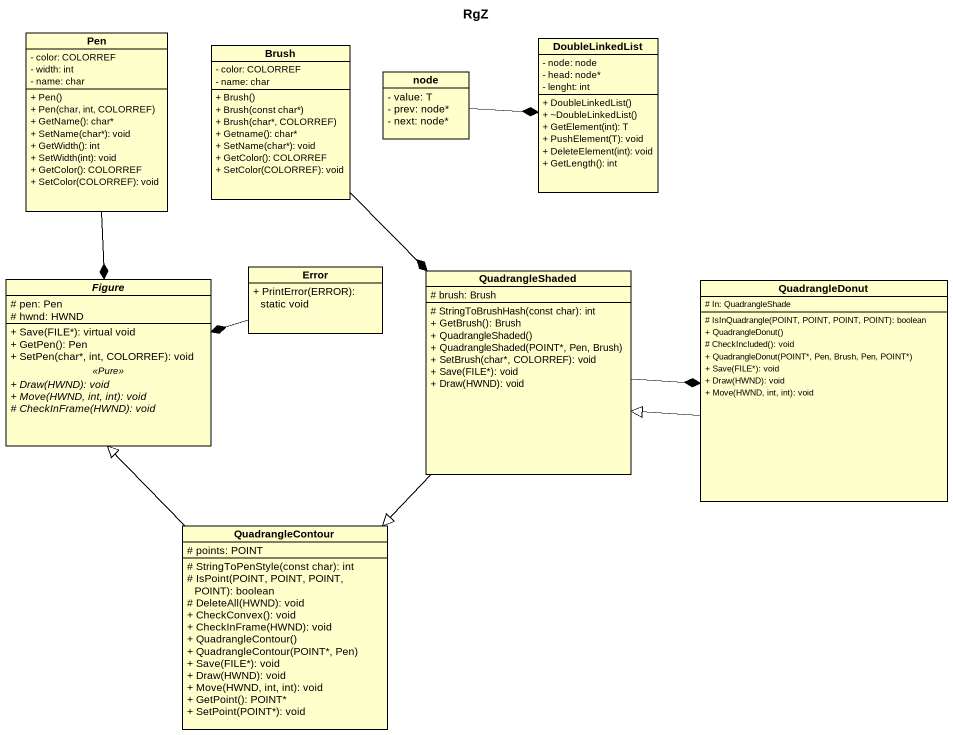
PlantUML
@startuml
title RgZ
hide circle
hide empty members
skinparam classAttributeIconSize 0
class Pen {
  - color: COLORREF
  - width: int
  - name: char
  + Pen()
  + Pen(char, int, COLORREF)
  + GetName(): char*
  + SetName(char*): void
  + GetWidth(): int
  + SetWidth(int): void
  + GetColor(): COLORREF
  + SetColor(COLORREF): void
}
class Brush {
  - color: COLORREF
  - name: char
  + Brush()
  + Brush(const char*)
  + Brush(char*, COLORREF)
  + Getname(): char*
  + SetName(char*): void
  + GetColor(): COLORREF
  + SetColor(COLORREF): void
}
class DoubleLinkedList {
  - node: node
  - head: node*
  - lenght: int
  + DoubleLinkedList()
  + ~DoubleLinkedList()
  + GetElement(int): T
  + PushElement(T): void
  + DeleteElement(int): void
  + GetLength(): int
}
class "node" as node_ {
  - value: T
  - prev: node*
  - next: node*
}
class Error {
  + PrintError(ERROR): static void
}
abstract class Figure {
  # pen: Pen
  # hwnd: HWND
  --
  + Save(FILE*): virtual void
  + GetPen(): Pen
  + SetPen(char*, int, COLORREF): void
  .. <<Pure>> ..
  {abstract} + Draw(HWND): void
  {abstract} + Move(HWND, int, int): void
  {abstract} # CheckInFrame(HWND): void
}
class QuadrangleShaded {
  # brush: Brush
  # StringToBrushHash(const char): int
  + GetBrush(): Brush
  + QuadrangleShaded()
  + QuadrangleShaded(POINT*, Pen, Brush)
  + SetBrush(char*, COLORREF): void
  + Save(FILE*): void
  + Draw(HWND): void
}
class QuadrangleDonut {
  # In: QuadrangleShade
  # IsInQuadrangle(POINT, POINT, POINT, POINT): boolean
  + QuadrangleDonut()
  # CheckIncluded(): void
  + QuadrangleDonut(POINT*, Pen, Brush, Pen, POINT*)
  + Save(FILE*): void
  + Draw(HWND): void
  + Move(HWND, int, int): void
}
class QuadrangleContour {
  # points: POINT
  # StringToPenStyle(const char): int
  # IsPoint(POINT, POINT, POINT, POINT): boolean
  # DeleteAll(HWND): void
  + CheckConvex(): void
  + CheckInFrame(HWND): void
  + QuadrangleContour()
  + QuadrangleContour(POINT*, Pen)
  + Save(FILE*): void
  + Draw(HWND): void
  + Move(HWND, int, int): void
  + GetPoint(): POINT*
  + SetPoint(POINT*): void
}
Pen --* Figure
Brush --* QuadrangleShaded
node_ -right-* DoubleLinkedList
Error -left-* Figure
QuadrangleShaded -right-* QuadrangleDonut
QuadrangleShaded --|> QuadrangleContour
QuadrangleDonut -left-|> QuadrangleShaded
QuadrangleContour -up-|> Figure
@enduml
